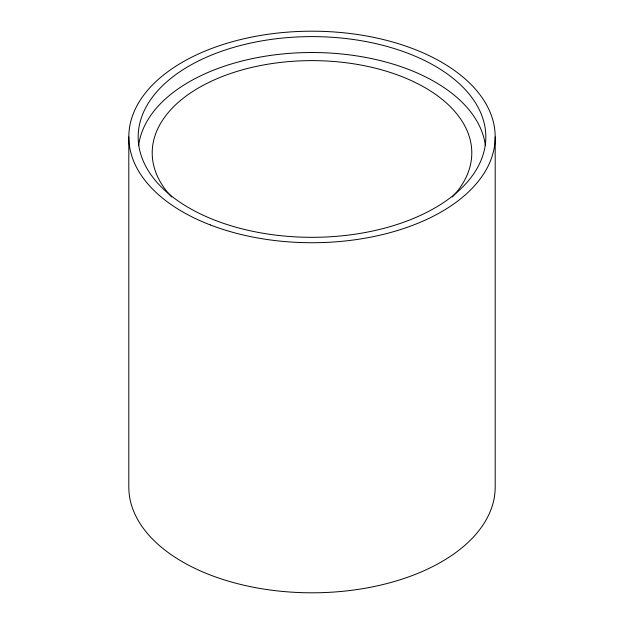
<?xml version="1.0" encoding="UTF-8"?>
<svg xmlns="http://www.w3.org/2000/svg" width="624" height="624" viewBox="0 0 624 624"><rect width="100%" height="100%" fill="white"/><g stroke="black" fill="none" stroke-linecap="round" stroke-linejoin="round"><path stroke-width="0.94" d="M495.191 136.968L495.191 487.032A183.191 105.768 0 0 1 312 592.8A183.191 105.768 0 0 1 128.809 487.032L128.809 136.968M171.694 197.028A159.791 92.258 0 0 1 312 60.622A159.791 92.258 0 0 1 452.306 197.028M138.653 145.376A173.831 100.363 0 0 1 312 52.517A173.831 100.363 0 0 1 485.347 145.376M210.226 224.905A183.191 105.768 0 0 0 494.801 143.879A183.191 105.768 0 0 0 230.974 42.104A183.191 105.768 0 0 0 210.226 224.905M215.42 220.412A173.831 100.363 0 0 0 485.456 143.528A173.831 100.363 0 0 0 235.115 46.956A173.831 100.363 0 0 0 215.42 220.412"/></g></svg>
